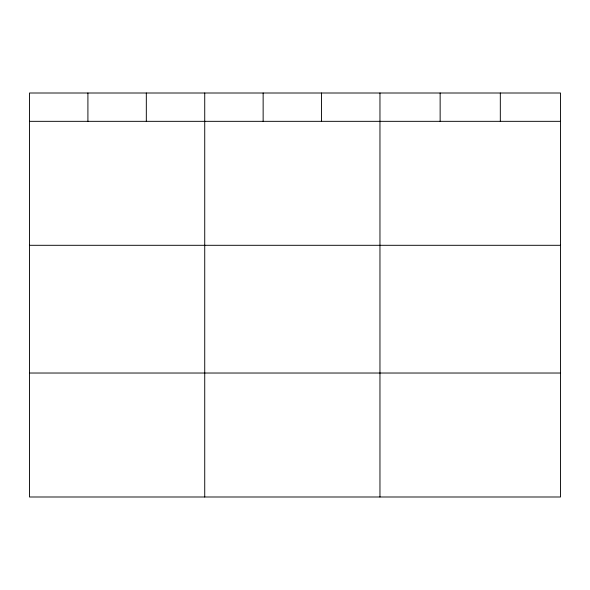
<?xml version="1.0" encoding="UTF-8"?>
<svg xmlns="http://www.w3.org/2000/svg" width="590" height="590" viewBox="0 0 590 590"><rect width="100%" height="100%" fill="white"/><g stroke="black" fill="none" stroke-linecap="round" stroke-linejoin="round"><path stroke-width="0.89" d="M560.5 245.3L560.5 93.006L29.5 93.006L29.5 496.994L560.5 496.994L560.5 245.3L29.5 245.3M29.5 121.334L560.5 121.334M29.5 373.028L560.5 373.028M500.32 93.006L500.32 121.334M440.14 93.006L440.14 121.334M379.96 93.006L379.96 496.994M321.55 93.006L321.55 121.334M263.14 93.006L263.14 121.334M204.73 93.006L204.73 496.994M146.32 93.006L146.32 121.334M87.91 93.006L87.91 121.334"/></g></svg>
